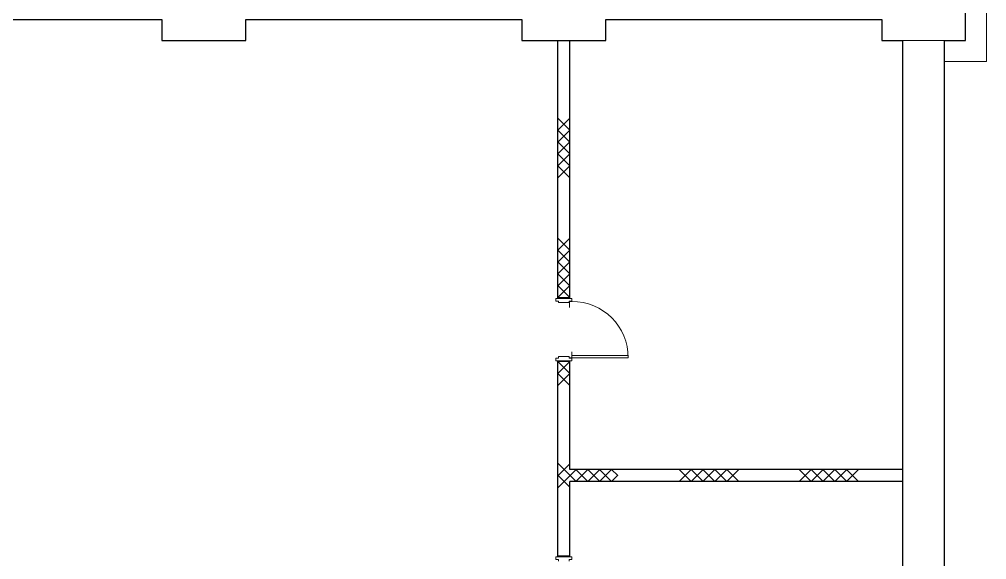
# Model space of a CAD drawing. Header units: metres. Extents: x 1807 to 3745, y 842 to 1968.
# Drawn here: x 3611.92 to 3628.05, y 1333.89 to 1342.9 of the extents above; entities that cross this region are included whole.
import ezdxf

# ---------------------------------------------------------------- set-up
doc = ezdxf.new("R2010")
doc.units = ezdxf.units.M
doc.header["$MEASUREMENT"] = 0
doc.linetypes.add('DGN1', pattern=[7.299439, 0, -7.299439])
doc.layers.add('Level 1', color=7, linetype='Continuous', lineweight=0)

msp = doc.modelspace()

# ---------------------------------------------------------------- linework, layer by layer
at = {"layer": 'Level 1', "color": 7, "linetype": 'Continuous', "lineweight": 0}
for p, q in [((3628.049, 1342.2), (3628.049, 1344.3)), ((3627.699, 1343.95), (3627.699, 1342.55)), ((3614.299, 1342.9), (3603.699, 1342.9)), ((3614.299, 1342.55), (3614.299, 1342.9)), ((3620.299, 1342.9), (3615.699, 1342.9)), ((3615.699, 1342.9), (3615.699, 1342.55)), ((3620.299, 1342.55), (3620.299, 1342.9)), ((3626.299, 1342.9), (3621.699, 1342.9)), ((3621.699, 1342.9), (3621.699, 1342.55)), ((3626.299, 1342.55), (3626.299, 1342.9)), ((3615.699, 1342.55), (3614.299, 1342.55)), ((3621.699, 1342.55), (3620.299, 1342.55)), ((3627.699, 1342.55), (3626.299, 1342.55)), ((3626.649, 1332.7), (3626.649, 1342.55)), ((3626.649, 1342.55), (3627.349, 1342.55)), ((3627.349, 1342.55), (3627.349, 1332.7)), ((3627.349, 1342.2), (3628.049, 1342.2)), ((3620.899, 1341.254), (3620.905, 1341.26)), ((3620.899, 1341.056), (3621.099, 1341.256)), ((3621.099, 1341.056), (3620.899, 1341.256)), ((3621.099, 1341.254), (3621.093, 1341.26)), ((3620.899, 1340.858), (3621.099, 1341.058)), ((3621.099, 1340.858), (3620.899, 1341.058)), ((3620.899, 1340.66), (3621.099, 1340.86)), ((3621.099, 1340.66), (3620.899, 1340.86)), ((3620.899, 1340.462), (3621.099, 1340.662)), ((3621.099, 1340.462), (3620.899, 1340.662)), ((3620.899, 1340.264), (3621.099, 1340.464)), ((3621.099, 1340.264), (3620.899, 1340.464)), ((3620.905, 1340.26), (3620.899, 1340.266)), ((3621.093, 1340.26), (3621.099, 1340.266)), ((3620.899, 1339.254), (3620.905, 1339.26)), ((3620.899, 1339.056), (3621.099, 1339.256)), ((3621.099, 1339.056), (3620.899, 1339.256)), ((3621.099, 1339.254), (3621.093, 1339.26)), ((3620.899, 1338.858), (3621.099, 1339.058)), ((3621.099, 1338.858), (3620.899, 1339.058)), ((3620.899, 1338.66), (3621.099, 1338.86)), ((3621.099, 1338.66), (3620.899, 1338.86)), ((3620.899, 1338.462), (3621.099, 1338.662)), ((3621.099, 1338.462), (3620.899, 1338.662)), ((3620.899, 1338.264), (3621.099, 1338.464)), ((3621.099, 1338.264), (3620.899, 1338.464)), ((3620.864, 1338.25), (3621.134, 1338.25)), ((3620.864, 1338.205), (3620.864, 1338.25)), ((3620.909, 1338.205), (3620.864, 1338.205)), ((3620.905, 1338.26), (3620.899, 1338.266)), ((3620.899, 1338.26), (3620.899, 1338.25)), ((3621.099, 1338.26), (3620.899, 1338.26)), ((3620.899, 1338.25), (3621.099, 1338.25)), ((3620.909, 1338.18), (3620.909, 1338.205)), ((3621.089, 1338.18), (3620.909, 1338.18)), ((3621.134, 1338.205), (3621.089, 1338.205)), ((3621.089, 1338.205), (3621.089, 1338.18)), ((3621.093, 1338.26), (3621.099, 1338.266)), ((3621.099, 1338.25), (3621.099, 1338.26)), ((3621.134, 1338.25), (3621.134, 1338.205)), ((3620.909, 1337.255), (3620.864, 1337.255)), ((3620.864, 1337.255), (3620.864, 1337.21)), ((3620.864, 1337.21), (3621.134, 1337.21)), ((3620.899, 1337.2), (3620.899, 1337.21)), ((3620.899, 1337.21), (3621.099, 1337.21)), ((3621.089, 1337.28), (3620.909, 1337.28)), ((3620.909, 1337.28), (3620.909, 1337.255)), ((3621.089, 1337.255), (3621.089, 1337.28)), ((3621.134, 1337.255), (3621.089, 1337.255)), ((3621.099, 1337.21), (3621.099, 1337.2)), ((3622.071, 1337.3), (3621.134, 1337.3)), ((3621.134, 1337.3), (3621.134, 1337.26)), ((3621.134, 1337.26), (3622.074, 1337.26)), ((3621.134, 1337.21), (3621.134, 1337.255)), ((3622.074, 1337.26), (3622.071, 1337.3)), ((3621.099, 1337.2), (3620.899, 1337.2)), ((3620.899, 1336.999), (3621.099, 1337.199)), ((3621.099, 1336.999), (3620.899, 1337.199)), ((3620.899, 1336.801), (3621.099, 1337.001)), ((3621.099, 1336.801), (3620.899, 1337.001)), ((3620.899, 1335.492), (3620.907, 1335.5)), ((3620.899, 1335.294), (3621.099, 1335.494)), ((3620.903, 1335.5), (3621.203, 1335.2)), ((3620.899, 1335.306), (3621.099, 1335.106)), ((3620.903, 1335.1), (3621.203, 1335.4)), ((3621.201, 1335.4), (3621.401, 1335.2)), ((3621.201, 1335.2), (3621.401, 1335.4)), ((3621.399, 1335.4), (3621.599, 1335.2)), ((3621.399, 1335.2), (3621.599, 1335.4)), ((3621.597, 1335.4), (3621.797, 1335.2)), ((3621.597, 1335.2), (3621.797, 1335.4)), ((3621.795, 1335.4), (3621.899, 1335.296)), ((3621.795, 1335.2), (3621.899, 1335.304)), ((3622.919, 1335.394), (3622.925, 1335.4)), ((3622.923, 1335.4), (3623.123, 1335.2)), ((3622.923, 1335.2), (3623.123, 1335.4)), ((3623.121, 1335.4), (3623.321, 1335.2)), ((3623.121, 1335.2), (3623.321, 1335.4)), ((3623.319, 1335.4), (3623.519, 1335.2)), ((3623.319, 1335.2), (3623.519, 1335.4)), ((3623.517, 1335.4), (3623.717, 1335.2)), ((3623.517, 1335.2), (3623.717, 1335.4)), ((3623.715, 1335.4), (3623.915, 1335.2)), ((3623.715, 1335.2), (3623.915, 1335.4)), ((3623.913, 1335.4), (3623.919, 1335.394)), ((3624.919, 1335.394), (3624.925, 1335.4)), ((3624.923, 1335.4), (3625.123, 1335.2)), ((3624.923, 1335.2), (3625.123, 1335.4)), ((3625.121, 1335.4), (3625.321, 1335.2)), ((3625.121, 1335.2), (3625.321, 1335.4)), ((3625.319, 1335.4), (3625.519, 1335.2)), ((3625.319, 1335.2), (3625.519, 1335.4)), ((3625.517, 1335.4), (3625.717, 1335.2)), ((3625.517, 1335.2), (3625.717, 1335.4)), ((3625.715, 1335.4), (3625.915, 1335.2)), ((3625.715, 1335.2), (3625.915, 1335.4)), ((3625.913, 1335.4), (3625.919, 1335.394)), ((3622.919, 1335.206), (3622.925, 1335.2)), ((3623.913, 1335.2), (3623.919, 1335.206)), ((3624.919, 1335.206), (3624.925, 1335.2)), ((3625.913, 1335.2), (3625.919, 1335.206)), ((3620.899, 1335.108), (3620.907, 1335.1)), ((3620.864, 1333.942), (3621.134, 1333.942)), ((3620.864, 1333.897), (3620.864, 1333.942)), ((3620.909, 1333.897), (3620.864, 1333.897)), ((3620.899, 1333.952), (3620.899, 1333.942)), ((3621.099, 1333.952), (3620.899, 1333.952)), ((3620.899, 1333.942), (3621.099, 1333.942)), ((3620.909, 1333.872), (3620.909, 1333.897)), ((3621.134, 1333.897), (3621.089, 1333.897)), ((3621.089, 1333.897), (3621.089, 1333.872)), ((3621.099, 1333.942), (3621.099, 1333.952)), ((3621.134, 1333.942), (3621.134, 1333.897))]:
    msp.add_line(p, q, dxfattribs=at)
at = {"layer": 'Level 1', "color": 7, "linetype": 'Continuous', "lineweight": 30}
for p, q in [((3627.699, 1342.55), (3627.699, 1343.95)), ((3603.699, 1342.9), (3614.299, 1342.9)), ((3614.299, 1342.9), (3614.299, 1342.55)), ((3615.699, 1342.9), (3620.299, 1342.9)), ((3615.699, 1342.55), (3615.699, 1342.9)), ((3620.299, 1342.9), (3620.299, 1342.55)), ((3621.699, 1342.9), (3626.299, 1342.9)), ((3621.699, 1342.55), (3621.699, 1342.9)), ((3626.299, 1342.9), (3626.299, 1342.55)), ((3614.299, 1342.55), (3615.699, 1342.55)), ((3620.299, 1342.55), (3621.699, 1342.55)), ((3620.899, 1338.26), (3620.899, 1342.55)), ((3621.099, 1338.26), (3621.099, 1342.55)), ((3626.299, 1342.55), (3626.649, 1342.55)), ((3626.649, 1332.7), (3626.649, 1342.55)), ((3627.349, 1332.7), (3627.349, 1342.55)), ((3627.349, 1342.55), (3627.699, 1342.55)), ((3621.099, 1338.26), (3620.899, 1338.26)), ((3620.899, 1333.952), (3620.899, 1337.2)), ((3621.099, 1337.2), (3620.899, 1337.2)), ((3621.099, 1335.4), (3621.099, 1337.2)), ((3626.649, 1335.4), (3621.099, 1335.4)), ((3626.649, 1335.2), (3621.099, 1335.2)), ((3621.099, 1333.952), (3621.099, 1335.2)), ((3621.099, 1333.952), (3620.899, 1333.952))]:
    msp.add_line(p, q, dxfattribs=at)
at = {"layer": 'Level 1', "color": 7, "linetype": 'DGN1', "lineweight": 0}
for p, q in [((3621.134, 1338.2), (3621.094, 1338.197)), ((3621.094, 1338.197), (3621.094, 1337.26)), ((3621.134, 1337.26), (3621.134, 1338.2)), ((3621.094, 1337.26), (3621.134, 1337.26))]:
    msp.add_line(p, q, dxfattribs=at)
at = {"layer": 'Level 1', "color": 7, "linetype": 'Continuous', "lineweight": 0}
msp.add_arc((3621.134, 1337.26), 0.94, 359.9998, 89.9998, dxfattribs=at)

doc.saveas('drawing.dxf')
